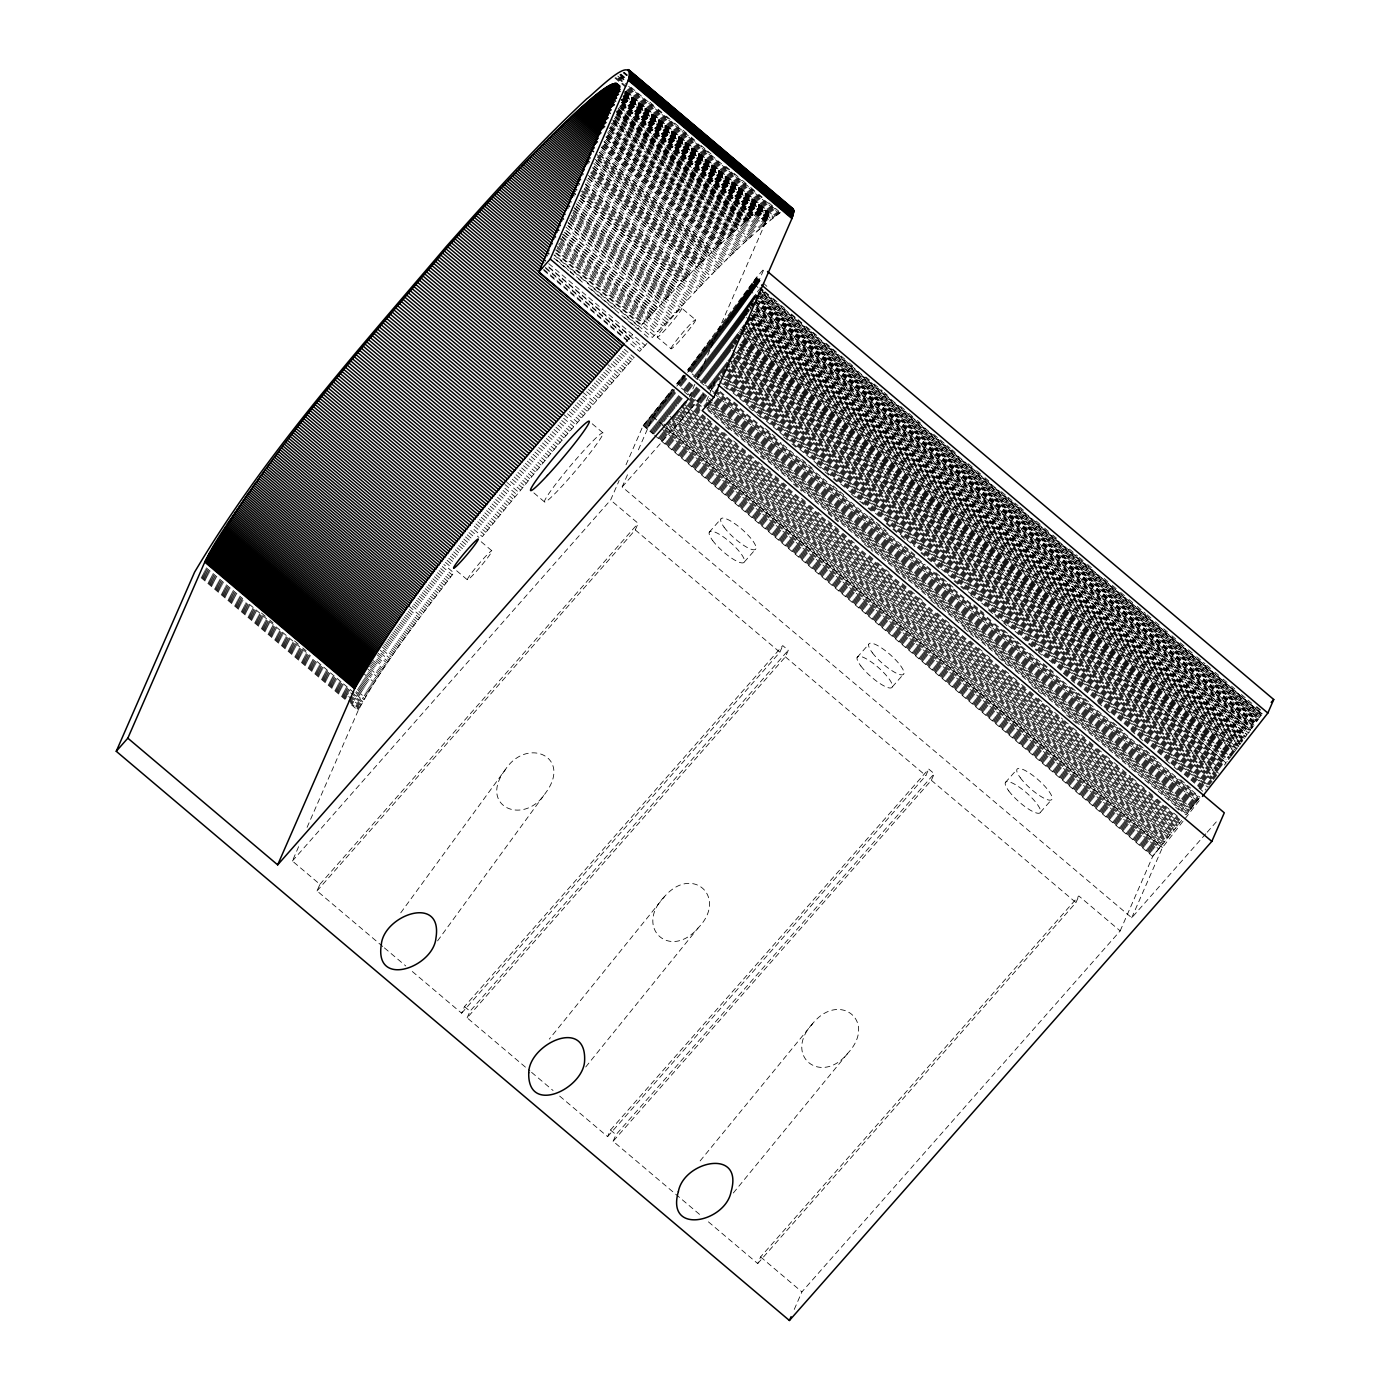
<?xml version="1.0" encoding="UTF-8"?>
<svg xmlns="http://www.w3.org/2000/svg" width="1390" height="1390" viewBox="0 0 1390 1390"><rect width="100%" height="100%" fill="white"/><g stroke="black" fill="none" stroke-linecap="round" stroke-linejoin="round"><path stroke-width="0.75" stroke-dasharray="5 3.75" d="M697.137 379.105L765.421 222.8C777.288 196.737 747.386 219.151 741.131 225.545C704.139 257.393 670.988 293.36 637.802 329.065L586.754 285.906M382.754 946.486L317.024 890.921L319.909 884.318L292.369 861.018L299.284 845.172M307.086 827.363L358.186 710.516C384.648 661.171 420.197 617.421 453.783 572.836L443.862 564.462M292.369 861.018L610.61 500.053L619.176 480.453M626.021 464.781L643.153 425.583L672.413 389.2L677.382 393.405M1205.773 833.809L1131.738 917.782L622.181 486.917L628.158 473.26M638.375 449.856L652.866 416.687L674.22 389.443M689.353 396.915L696.268 381.086M317.024 890.921L635.265 529.938L638.149 523.335L610.61 500.053M706.381 401.05L714.738 381.937L709.039 388.401M412.326 971.506L461.619 1013.188L464.503 1006.586L782.761 645.62L788.269 650.277L785.385 656.879L467.127 1017.845L529.938 1070.943M467.127 1017.845L470.011 1011.242L788.269 650.277M461.619 1013.188L779.877 652.223L782.761 645.62M559.683 1096.102L607.604 1136.62L610.488 1130.018L928.728 769.052L934.236 773.709L931.352 780.311L613.112 1141.277L701.846 1216.32M613.112 1141.277L615.996 1134.674L934.236 773.709M607.604 1136.62L925.844 775.655L928.728 769.052M708.414 1221.862L757.706 1263.545L760.591 1256.942L1078.849 895.977L1120.166 930.918L801.908 1291.883L793.586 1310.961M757.706 1263.545L1075.964 902.579L1078.849 895.977M1120.166 930.918L1152.692 856.449L1181.969 820.065M1131.738 917.782L1162.422 847.553L1201.116 798.173M505.3 769.678C477.76 806.113 523.613 826.616 545.349 793.273C572.871 756.855 527.036 736.335 505.3 769.678L398.756 915.558M1197.12 800.866L687.564 370.001L756.525 277.34L764.187 268.652L758.28 282.187L675.557 387.74M759.305 292.195L1260.574 716.076L1261.373 714.947L763.388 293.881M760.226 298.381L1258.193 719.464L1258.993 718.317L757.706 294.454M1259.392 717.761L758.106 293.881M747.42 290.302L1256.96 721.167L1257.776 720.02L748.237 289.155M754.857 302.169L1254.492 724.642L1253.224 726.397L756.907 306.738M812.507 1023.77C782.813 1055.879 821.368 1086.181 847.9 1053.151C877.611 1021.042 839.056 990.74 812.507 1023.77L697.936 1163.604M754.701 313.497L1249.367 731.766L1248.481 732.982L750.513 311.899M437.555 940.891L545.349 793.273M664.298 896.828C634.083 927.408 669.911 960.785 698.041 928.051C728.256 897.471 692.428 864.094 664.298 896.828L549.293 1039.094M1131.512 768.687L1186.104 814.853L1200.508 796.505M676.548 383.988L683.55 375.109L686.851 377.906M624.266 349.168L634.17 357.56L558.189 444.626L482.347 536.627L472.426 528.235M585.729 1066.981L698.041 928.051M733.329 1192.985L847.9 1053.151M622.181 486.917L703.357 394.864M319.909 884.318L638.149 523.335M709.282 532.144L720.854 519.009M744.328 561.977L755.899 548.841M857.126 657.453L868.698 644.317M892.345 686.851L903.917 673.716M1005.335 782.57L1016.907 769.452M1040.45 812.264L1052.022 799.146M1207.198 832.193L1218.596 819.266M543.837 270.39L639.695 351.427L646.976 343.399M625.865 342.149L632.711 334.625M780.398 212.566C732.617 248.48 693.349 294.298 652.379 337.475L554.871 255.03M624.232 72.297L627.533 75.095M623.728 72.541L627.029 75.338M623.207 72.801L626.508 75.599M620.948 74.07L625.917 78.257M620.34 74.435L625.309 78.622M619.731 74.817L624.683 79.004M620.739 76.606L624.058 79.404M620.096 77.023L623.398 79.821M649.842 102.182L656.445 107.777M658.113 109.167L664.715 114.762M666.366 116.152L672.986 121.747M674.636 123.137L681.239 128.731M682.89 130.121L689.51 135.716M691.16 137.124L694.461 139.904M701.064 145.498L706.033 149.686M707.684 151.093L710.985 153.89M725.858 166.452L732.478 172.047M734.129 173.455L740.731 179.032M742.382 180.439L749.001 186.017M750.652 187.424L757.255 193.001M758.905 194.409L762.224 197.206M768.826 202.784L773.778 206.988M775.429 208.378L778.747 211.176M617.786 76.068L624.388 81.663M630.991 87.257L779.721 213.017M618.741 77.927L627.012 84.912M628.662 86.319L779.043 213.469M618.046 78.413L623.015 82.601M629.618 88.195L778.348 213.956M615.683 77.51L627.255 87.292M628.905 88.682L777.635 214.442M614.953 78.031L626.525 87.813M628.176 89.203L776.906 214.964M627.429 89.742L776.159 215.502M626.664 90.298L775.394 216.058M627.307 92.174L774.63 216.632M626.23 91.462L767.94 211.402M625.969 91.705L768.097 211.888M625.691 91.705L768.201 212.462M625.1 91.462L773.83 217.222M624.753 91.775L768.236 213.087M624.996 92.313L768.236 213.435M624.961 92.678L773.031 217.848M624.927 93.061L768.166 214.182M624.875 93.46L768.114 214.581M625.135 94.103L772.215 218.473M624.805 93.877L768.045 215.016M624.718 94.329L767.975 215.45M625.344 95.406L767.871 215.902M625.952 96.153L771.38 219.134M624.51 95.25L767.749 216.371M624.371 95.736L767.61 216.875M623.45 95.441L770.529 219.794M623.45 96.292L767.297 217.917M624.232 97.526L769.66 220.489M622.946 96.57L767.124 218.456M623.676 97.891L766.933 219.029M623.346 98.221L768.774 221.201M623.467 98.481L766.724 219.603M622.963 98.881L766.481 220.211M622.459 98.951L767.888 221.913M622.39 99.211L766.238 220.836M621.799 99.576L765.994 221.462M621.539 99.698L766.967 222.661M621.208 99.958L765.716 222.122M622.181 101.679L766.046 223.425M621.608 102.165L754.978 214.929M621.33 102.634L765.108 224.207M622.598 103.989L754.318 215.38M621.938 104.441L753.658 215.832M622.025 104.841L764.153 225.006M621.278 104.91L752.998 216.301M620.583 105.414L763.18 225.84M619.87 105.918L751.59 217.292M620.079 106.491L762.207 226.674M620.809 107.829L750.878 217.83M619.089 107.36L761.199 227.526M618.064 108.229L760.191 228.394M618.567 109.515L748.637 219.516M618.689 110.522L759.166 229.298M617.786 110.123L747.855 220.107M616.986 110.731L747.055 220.732M617.664 111.426L758.123 230.201M616.187 111.374L746.256 221.358M616.604 112.364L757.064 231.14M617.004 113.424L745.44 222.018M617.177 114.71L756.004 232.078M616.17 114.084L744.606 222.678M616.1 115.665L754.926 233.051M616.118 116.882L742.903 224.068M615.005 116.656L753.814 234.024M615.231 117.594L742.017 224.798M614.345 118.341L752.72 235.032M615.092 120.496L740.227 226.292M614.432 120.061L751.59 236.057M612.521 119.87L739.306 227.074M613.285 121.104L750.461 237.082M613.251 122.059L738.385 227.873M613.789 123.554L749.297 238.142M612.295 122.876L737.43 228.672M610.975 123.224L748.133 239.202M611.461 125.708L746.969 240.296M611.027 126.803L734.528 231.209M610.262 126.82L745.77 241.408M610.036 127.672L733.52 232.095M609.063 127.95L744.571 242.52M610.662 129.965L732.513 232.981M609.498 130.486L743.355 243.667M609.637 130.868L731.488 233.902M608.264 131.633L742.121 244.814M607.552 132.762L729.403 235.779M608.681 134.204L740.887 245.995M608.142 135.108L728.343 236.752M607.43 135.403L739.636 247.194M607.065 136.098L727.265 237.725M606.162 136.602L738.368 248.393M605.971 137.089L726.171 238.715M606.526 139.226L737.082 249.609M606.526 139.487L725.076 239.74M605.241 140.46L735.797 250.86M604.285 141.572L722.835 241.808M603.938 141.728L734.476 252.111M604.789 144.021L721.688 242.868M604.268 144.386L733.173 253.397M603.642 145.099L720.541 243.962M602.947 145.689L731.835 254.683M602.478 146.193L719.377 245.057M756.525 277.34L761.355 281.736M763.145 282.935L767.975 287.33M601.592 146.993L730.497 255.986M601.297 147.305L718.196 246.152M756.021 278.07L760.973 282.274M755.639 278.608L760.608 282.813M755.274 279.147L760.226 283.352M601.748 149.825L729.142 257.306M754.892 279.703L759.861 283.89M754.509 280.241L759.479 284.429M600.549 150.971L727.787 258.644M754.127 280.78L759.096 284.985M753.745 281.336L758.714 285.523M1256.682 706.606L1261.651 710.794M753.363 281.875L763.301 290.267M764.952 291.674L771.572 297.269M773.222 298.659L779.842 304.254M781.493 305.661L784.794 308.458M791.414 314.053L796.383 318.258M798.034 319.648L804.654 325.243M806.304 326.65L819.544 337.839M826.164 343.434L831.116 347.622M832.784 349.029L839.386 354.624M841.054 356.014L847.674 361.608M849.325 363.016L852.626 365.813M865.866 377.003L872.486 382.597M874.136 384.005L882.407 390.99M884.057 392.397L887.376 395.194M900.598 406.384L907.218 411.979M908.886 413.369L915.489 418.981M917.157 420.371L920.458 423.168M933.698 434.358L950.239 448.345M951.889 449.752L955.208 452.549M968.43 463.739L975.05 469.334M976.701 470.724L983.321 476.336M984.971 477.726L991.591 483.32M1001.53 491.713L1018.071 505.699M1019.721 507.107L1026.341 512.702M1036.262 521.094L1042.882 526.688M1044.533 528.078L1051.153 533.691M1052.803 535.081L1059.423 540.675M1069.362 549.067L1077.632 556.07M1079.283 557.459L1085.903 563.054M1087.553 564.462L1094.173 570.056M1104.094 578.449L1110.714 584.043M1112.365 585.451L1118.985 591.045M1120.635 592.435L1127.255 598.03M1128.906 599.438L1135.526 605.032M1137.176 606.422L1145.447 613.424M1147.115 614.814L1153.735 620.409M1155.385 621.817L1162.005 627.411M1163.656 628.801L1170.276 634.396M1171.926 635.803L1178.546 641.398M1180.197 642.805L1186.817 648.4M1188.467 649.79L1195.087 655.385M1196.738 656.792L1205.008 663.777M1206.659 665.184L1213.279 670.779M1214.947 672.169L1221.549 677.764M1223.217 679.171L1229.837 684.766M1231.488 686.156L1234.789 688.953M1241.409 694.566L1246.378 698.753M1248.029 700.16L1254.649 705.755M1256.299 707.145L1261.269 711.35M599.351 152.136L714.599 249.592M599.159 152.396L726.397 259.999M752.98 282.431L762.901 290.823M764.57 292.23L1262.137 713.852L752.598 282.987M599.768 154.707L713.383 250.756M752.199 283.543L760.469 290.527M762.137 291.935L1261.755 714.391M599.42 155.176L725.007 261.372M751.816 284.099L756.786 288.286M751.417 284.655L761.355 293.047M763.006 294.437L1260.973 715.503M596.883 154.499L712.149 251.955M751.034 285.211L757.654 290.805M598.013 156.549L723.617 262.762M750.635 285.767L760.556 294.159M762.224 295.566L1260.191 716.632M750.235 286.323L756.855 291.917M758.506 293.325L1259.792 717.188M597.283 157.087L710.898 253.154M749.836 286.896L756.455 292.491M598.256 159.346L722.209 264.152M749.436 287.452L756.056 293.047M597.683 159.711L709.63 254.387M749.036 288.025L755.656 293.62M757.307 295.01L1258.593 718.891M748.637 288.599L758.558 296.991M595.181 159.381L720.784 265.577M596.397 160.945L708.361 255.621M747.82 289.728L1257.377 720.593M595.407 162.196L719.342 267.002M596.779 163.586L707.093 256.872M747.003 290.875L756.942 299.284M758.593 300.674L1256.56 721.74M746.604 291.466L754.874 298.45M756.525 299.858L1255.743 722.904L759.427 303.229M746.187 292.039L757.759 301.839M593.825 163.464L717.9 268.444M745.77 292.612L754.04 299.615M755.691 301.005L1255.326 723.478M745.353 293.203L753.623 300.188M755.274 301.595L1254.909 724.068M594.173 166.14L704.487 259.426M594.155 166.505L716.441 269.921M744.936 293.777L753.206 300.779M744.519 294.367L756.108 304.167M757.759 305.557L1254.075 725.232M744.102 294.958L752.372 301.943M754.023 303.35L1253.641 725.823M592.87 167.425L703.184 260.712M743.685 295.549L755.257 305.331M592.696 167.982L714.981 271.397M743.25 296.139L754.84 305.922M756.49 307.329L1252.807 726.987L1251.956 728.186L755.639 308.511M593.183 170.136L701.846 262.032M742.833 296.73L754.405 306.512M756.056 307.92L1252.373 727.578M592.87 170.883L713.504 272.892M742.399 297.321L753.988 307.103M741.965 297.912L753.554 307.694M755.204 309.101L1251.521 728.777M591.845 171.457L700.525 263.353M741.548 298.503L749.818 305.505M756.438 311.099L1250.67 729.959L756.004 311.69M591.375 172.377L712.01 274.386M741.113 299.093L754.353 310.3M590.507 172.812L699.17 264.691M740.679 299.701L1250.236 730.567M740.245 300.292L748.515 307.294M750.166 308.702L1249.801 731.157M591.532 175.296L710.516 275.915M739.81 300.9L748.081 307.902M590.785 175.557L697.815 266.046M739.376 301.508L752.598 312.698M754.266 314.088L1248.915 732.374M738.924 302.116L748.863 310.509M588.37 175.435L709.004 277.444M589.43 176.93L696.442 267.419M738.49 302.725L751.729 313.914M753.38 315.304L1248.046 733.572M738.055 303.333L1247.16 734.806L749.193 313.723M737.603 303.941L747.525 312.333M588.509 178.389L707.493 279.008M588.039 178.302L695.07 268.809M737.169 304.549L750.392 315.738M752.059 317.129L1246.708 735.414M736.717 305.157L749.957 316.347M751.608 317.754L1246.274 736.022M736.266 305.765L747.855 315.565M749.505 316.955L1245.822 736.63M586.649 179.71L705.964 280.572M735.814 306.391L747.403 316.173M749.054 317.58L1245.37 737.256M735.362 306.999L1243.268 736.474M586.91 182.507L704.417 282.153M734.91 307.624L744.849 316.017M746.5 317.406L1244.467 738.49M734.459 308.25L749.349 320.829M751 322.237L1244.015 739.098L1243.094 740.349L750.096 323.47M734.007 308.858L748.897 321.455M750.548 322.845L1243.563 739.723M585.503 183.932L690.865 273.048M585.538 184.523L702.871 283.734M733.555 309.483L748.446 322.08M733.086 310.109L744.675 319.909M746.326 321.298L1242.643 740.974M732.634 310.735L744.206 320.534M745.874 321.924L1242.173 741.6M585.729 186.764L689.457 274.49M585.642 187.528L701.307 285.35M732.165 311.36L743.754 321.16M745.405 322.549L1241.722 742.225M731.713 311.986L746.604 324.582M748.254 325.972L1241.253 742.851M584.304 188.223L688.033 275.932M731.244 312.628L742.816 322.411M749.436 328.005L1240.801 743.476M584.061 189.162L699.743 286.966M730.775 313.254L747.316 327.241M748.984 328.648L1240.332 744.119M730.306 313.879L1239.863 744.745M584.512 191.09L686.591 277.409M729.837 314.522L744.727 327.102M746.378 328.509L1239.394 745.388M582.48 190.795L698.162 288.599M729.368 315.148L745.909 329.152M747.577 330.542L1238.924 746.013M581.42 191.177L685.148 278.886M728.899 315.791L745.44 329.778M747.108 331.185L1238.455 746.656M728.43 316.434L744.971 330.42M746.621 331.81L1236.318 745.891M582.549 193.835L696.581 290.249M727.96 317.076L741.183 328.266M742.851 329.656L1237.5 747.942M581.593 194.061L683.689 280.38M727.474 317.702L744.015 331.706M745.683 333.096L1237.031 748.567M727.005 318.345L743.546 332.349M745.196 333.739L1236.561 749.21M580.951 195.504L694.983 291.917M726.518 319.005L739.758 330.195M741.409 331.584L1236.075 749.853M580.134 195.573L682.212 281.892M726.049 319.648L1235.588 750.513M725.563 320.291L738.802 331.48M740.453 332.87L1235.119 751.156M581.003 198.579L693.384 293.585M580.308 198.492L680.735 283.421M725.076 320.934L741.617 334.921M743.285 336.328L1234.633 751.799M724.59 321.594L737.829 332.783M744.449 338.378L1234.146 752.442M724.12 322.237L742.312 337.631M743.963 339.021L1233.66 753.102M579.387 200.264L691.768 295.288M578.813 200.021L679.258 284.95M723.617 322.88L1233.173 753.745M723.13 323.54L1232.687 754.405M577.754 201.967L690.135 296.991M722.644 324.2L740.853 339.577M742.503 340.984L1232.2 755.065M722.157 324.843L740.349 340.237M742.017 341.645L1231.714 755.708M721.671 325.503L739.862 340.897M741.513 342.288L1231.21 756.369M577.476 204.521L676.252 288.06M721.167 326.163L736.057 338.76M742.677 344.355L1230.723 757.029M576.12 203.67L688.502 298.694M720.68 326.824L1230.219 757.689M720.176 327.484L738.385 342.878M740.036 344.268L1229.733 758.349M575.964 206.102L674.741 289.624M576.138 206.797L686.869 300.431M719.69 328.144L737.882 343.538M739.532 344.929L1229.229 759.01M719.186 328.805L739.046 345.606M740.696 346.996L1228.743 759.67M718.682 329.482L738.542 346.266M740.192 347.656L1226.588 758.94M574.435 207.683L673.229 291.222M574.487 208.535L685.201 302.169M718.178 330.142L1226.084 759.6M717.674 330.82L732.565 343.399M739.185 348.994L1227.231 761.668M574.557 210.672L671.7 292.821M717.17 331.48L737.03 348.264M738.681 349.672L1226.223 763.006L738.177 350.332M572.836 210.29L683.55 303.923M716.667 332.158L736.526 348.942M716.163 332.818L736.022 349.602M737.673 351.01L1225.719 763.683M573.01 212.288L670.154 294.419M715.659 333.496L735.501 350.28M737.169 351.687L1225.198 764.361M572.819 213.452L681.882 305.678M715.155 334.173L734.997 350.958M736.648 352.348L1224.694 765.039M573.114 215.294L668.607 296.053M714.634 334.834L731.175 348.838M732.843 350.228L1222.54 764.309M695.625 319.891A18.991 1.494 -49.8 0 1 684.505 335.198A18.991 1.494 -49.8 0 1 671.161 348.838L657.279 337.179A18.991 1.494 -49.8 0 1 668.347 321.768A18.991 1.494 -49.8 0 1 681.691 308.128L695.573 319.804M714.13 335.511L730.671 349.498M737.291 355.11L1223.669 766.376M571.134 215.242L680.214 307.468M713.609 336.189L735.119 354.381M736.77 355.788L1223.165 767.054M571.568 216.944L667.061 297.686M713.105 336.866L734.598 355.058M736.266 356.466L1222.644 767.732M712.584 337.544L734.094 355.736M735.744 357.143L1222.123 768.409M571.099 218.421L678.529 309.258M712.062 338.239L733.572 356.413M735.223 357.821L1221.619 769.104M570.004 218.578L665.497 299.337M711.541 338.917L729.75 354.311M731.401 355.701L1219.447 768.375M711.02 339.594L732.53 357.786M734.181 359.176L1220.576 770.46M569.414 220.228L676.826 311.047M570.074 221.636L663.916 300.987M710.499 340.289L732.009 358.464M733.659 359.871L1220.055 771.155M709.977 340.967L731.488 359.159M733.138 360.549L1219.534 771.832M709.456 341.662L730.966 359.836M732.617 361.244L1219.013 772.51M567.711 222.035L675.123 312.872M568.493 223.304L662.352 302.673M708.935 342.34L732.096 361.921M733.746 363.329L1218.491 773.205M708.414 343.035L1216.302 772.493M567.659 225.267L673.42 314.696M707.875 343.73L729.385 361.904M731.036 363.311L1217.431 774.577M568.562 226.379L660.754 304.358M707.354 344.407L725.545 359.802M732.165 365.396L1216.91 775.273M706.832 345.102L729.993 364.684M731.644 366.091L1216.372 775.968M565.939 227.109L671.7 316.538M706.294 345.797L729.455 365.379M731.105 366.786L1215.85 776.663M705.755 346.492L1215.312 777.357M705.234 347.187L1214.773 778.053M566.998 231.174L657.557 307.746M565.869 230.34L669.98 318.38M704.695 347.882L727.856 367.464M729.507 368.871L1214.252 778.747M704.157 348.577L727.318 368.176M728.968 369.566L1213.713 779.443M703.618 349.29L725.128 367.464M726.779 368.871L1211.524 778.747M565.4 232.894L655.958 309.466M564.149 232.217L668.26 320.239M703.079 349.985L724.59 368.176M726.24 369.566L1210.985 779.443M702.541 350.68L1212.097 781.545M702.002 351.392L726.814 372.364M728.482 373.771L1211.559 782.257M563.784 234.615L654.343 311.204M562.411 234.076L666.522 322.115M701.464 352.087L726.275 373.076M727.926 374.466L1211.02 782.952M700.925 352.799L725.736 373.771M727.387 375.178L1210.464 783.665M562.151 236.369L652.709 312.941M700.386 353.494L725.198 374.483M726.848 375.873L1209.926 784.36M562.324 237.36L664.768 323.992M699.83 354.207L724.642 375.196M726.31 376.586L1209.387 785.072M699.292 354.919L720.802 373.093M722.452 374.501L1208.831 785.767M560.518 238.107L651.076 314.679M698.736 355.614L720.246 373.806M726.866 379.401L1208.292 786.479M560.57 239.254L663.03 325.886M698.197 356.327L1207.736 787.192M697.641 357.039L719.151 375.231M720.802 376.62L1203.879 785.107M560.535 241.269L649.443 316.451M697.085 357.751L718.595 375.943M725.215 381.538L1203.34 785.819M560.465 242.555L661.258 327.797M696.546 358.464L723.009 380.843M724.659 382.25L1206.086 789.329M558.884 243.041L647.809 318.223M695.99 359.176L722.452 381.555M724.103 382.962L1205.53 790.041M558.693 244.466L659.503 329.708M695.434 359.888L721.897 382.267M723.565 383.675L1203.323 789.364M694.878 360.601L718.039 380.2M719.69 381.59L812.333 459.934M814.001 461.324L847.083 489.315M848.734 490.705L880.165 517.289M886.785 522.883L914.915 546.67M921.535 552.264L1020.799 636.186M1022.449 637.593L1055.531 665.567M1057.182 666.974L1202.767 790.076M558.884 246.221L646.159 319.995M694.322 361.331L717.483 380.912M724.103 386.507L727.404 389.304M748.915 407.496L755.534 413.091M757.185 414.481L763.805 420.075M783.665 436.86L790.267 442.454M791.935 443.862L798.555 449.457M816.747 464.851L823.366 470.445M825.017 471.836L831.637 477.43M833.288 478.838L836.606 481.635M851.479 494.214L858.099 499.809M859.767 501.217L866.37 506.811M868.038 508.201L871.339 510.999M886.229 523.596L891.198 527.8M892.849 529.19L899.469 534.785M901.12 536.193L906.089 540.38M920.979 552.977L925.931 557.164M927.582 558.572L934.202 564.166M935.87 565.556L939.171 568.354M954.061 580.951L959.031 585.155M960.681 586.545L963.982 589.343M970.602 594.937L973.904 597.735M988.794 610.332L993.763 614.519M995.414 615.926L1002.034 621.521M1003.684 622.911L1007.003 625.726M1028.513 643.9L1036.784 650.902M1038.434 652.292L1041.736 655.09M1063.246 673.281L1069.866 678.876M1071.516 680.283L1074.835 683.081M1097.996 702.662L1104.616 708.257M1106.266 709.647L1109.568 712.445M1131.078 730.636L1137.698 736.231M1139.348 737.638L1142.667 740.436M1165.828 760.017L1172.43 765.612M1174.098 767.002L1177.399 769.799M1198.91 787.991L1203.879 792.196M556.921 246.395L657.731 331.637M693.766 362.043L716.927 381.625M693.21 362.755L716.371 382.337M557.234 248.011L644.491 321.802M692.654 363.485L715.815 383.067M556.799 249.731L655.958 333.565M692.081 364.197L715.242 383.779M555.566 249.8L642.823 323.592M691.525 364.927L716.337 385.899M690.969 365.639L715.78 386.629M733.972 402.023L740.592 407.618M765.404 428.589L775.342 436.981M801.804 459.378L815.044 470.567M833.236 485.944L846.475 497.134M869.636 516.732L886.177 530.719M904.369 546.096L915.958 555.896M935.818 572.68L954.009 588.074M973.869 604.859L983.79 613.251M1003.632 630.035L1021.841 645.429M1043.351 663.603L1053.273 671.995M1071.464 687.39L1076.433 691.595M1078.084 692.985L1089.673 702.784M1112.834 722.366L1122.755 730.758M1139.296 744.745L1144.265 748.949M1145.916 750.339L1157.505 760.139M1180.666 779.721L1190.587 788.113M556.66 253.067L654.169 335.511M690.396 366.369L718.526 390.156M720.176 391.546L781.389 443.306M783.039 444.713L849.221 500.661M850.871 502.068L925.323 565.018M926.974 566.408L993.155 622.372M994.806 623.763L1027.888 651.736M1029.538 653.144L1060.987 679.727M1062.638 681.117L1095.72 709.091M1097.37 710.499L1163.552 766.446M1165.202 767.853L1199.952 797.235M555.548 253.015L641.155 325.416M689.84 367.082L717.952 390.868M719.603 392.275L1199.379 797.947M689.266 367.811L714.078 388.8M715.728 390.19L1198.823 798.677M688.693 368.541L713.522 389.53M715.172 390.92L1198.249 799.406M553.863 254.839L639.487 327.241M688.137 369.271L1197.676 800.136M556.382 259.791L582.827 282.153M591.097 289.137L617.525 311.499M624.145 317.076L650.59 339.438M553.828 258.054L568.649 270.598M570.3 271.988L576.885 277.548M578.518 278.938L585.103 284.516M693.61 376.325L1196.547 801.596M717.848 398.027L1195.973 802.325M717.275 398.756L1195.4 803.055M716.701 399.486L1194.827 803.785M716.128 400.233L1194.253 804.515M715.555 400.963L1193.68 805.244M714.981 401.693L1193.106 805.974M682.976 375.856L689.596 381.451M696.199 387.046L701.168 391.233M702.819 392.64L712.757 401.032M714.408 402.422L1192.516 806.704M548.737 263.613L645.168 345.398M682.386 376.586L707.215 397.575M713.834 403.169L1191.942 807.451M681.812 377.315L706.624 398.305M708.292 399.695L1191.369 808.181M681.239 378.063L711.02 403.239M712.67 404.629L1190.778 808.928M548.685 266.88L631.008 336.484M680.648 378.792L707.128 401.171M708.778 402.579L1190.205 809.658M549.154 267.749L643.344 347.396M680.075 379.54L1189.614 810.405M679.484 380.269L709.265 405.446M710.916 406.853L1189.041 811.135M545.332 267.366L629.305 338.378M545.679 268.357L641.52 349.411M678.911 381.016L1188.45 811.882M678.32 381.746L706.45 405.533M708.101 406.94L1187.859 812.611M543.612 269.26L627.585 340.255M677.729 382.493L1187.286 813.359M677.139 383.24L705.269 407.027M706.919 408.417L1186.695 814.106M681.517 388.175L701.377 404.959M707.997 410.554L1129.861 767.28M684.245 391.719L702.437 407.114M725.597 426.695L728.916 429.493M760.347 456.076L766.95 461.671M793.429 484.05L801.7 491.052M828.162 513.431L838.101 521.823M864.563 544.202L872.833 551.205M895.994 570.786L905.933 579.178M930.744 600.167L940.665 608.559M963.826 628.141L973.765 636.533M998.576 657.522L1008.497 665.914M1031.658 685.496L1036.627 689.683M1038.278 691.091L1041.579 693.888M1066.408 714.877L1071.36 719.064M1073.028 720.472L1076.329 723.269M1175.592 807.19L1178.894 809.988M690.274 398.061L700.195 406.453M689.683 398.808L699.604 407.201M689.093 399.556L700.664 409.355M690.152 401.693L700.074 410.102M689.544 402.44L699.483 410.849M688.953 403.204L705.495 417.191M707.163 418.581L713.765 424.176M715.433 425.583L722.053 431.178M723.703 432.568L727.005 435.365M733.625 440.96L740.245 446.555M741.895 447.962L748.515 453.557M750.166 454.964L756.786 460.559M758.436 461.949L765.056 467.544M766.707 468.951L773.327 474.546M774.977 475.936L781.597 481.531M783.265 482.938L786.566 485.736M801.457 498.315L808.077 503.91M809.727 505.317L816.347 510.912M817.998 512.319L821.316 515.117M827.919 520.711L832.888 524.899M834.539 526.306L841.159 531.901M842.809 533.291L849.429 538.886M851.08 540.293L854.398 543.09M869.289 555.67L875.909 561.282M877.559 562.672L884.179 568.267M885.83 569.674L889.131 572.471M902.371 583.661L908.99 589.256M910.641 590.646L917.261 596.241M918.912 597.648L922.23 600.445M937.121 613.025L943.74 618.637M945.391 620.027L952.011 625.622M953.662 627.029L960.281 632.624M970.203 641.016L976.823 646.611M978.473 648.001L985.093 653.595M986.744 655.003L990.062 657.8M1004.953 670.397L1011.555 675.992M1013.223 677.382L1019.843 682.976M1021.494 684.384L1028.114 689.979M1029.764 691.369L1036.384 696.963M1038.035 698.371L1044.655 703.966M1046.305 705.356L1052.925 710.95M1054.576 712.358L1062.846 719.342M1064.497 720.75L1071.117 726.345M1072.767 727.752L1079.387 733.347M1081.055 734.737L1087.658 740.331M1089.326 741.739L1095.928 747.334M1097.596 748.724L1104.216 754.318M1105.867 755.726L1112.486 761.32M1114.137 762.71L1120.757 768.305M1122.408 769.712L1130.678 776.697M1132.329 778.105L1138.949 783.699M1140.599 785.107L1147.219 790.702M1148.87 792.091L1155.49 797.686M1157.14 799.094L1163.76 804.688M1165.428 806.078L1172.031 811.673M1173.699 813.081L1180.319 818.675M671.822 389.964L686.712 402.544M688.363 403.951L1181.361 820.812M671.214 390.712L686.104 403.291M687.772 404.698L1180.77 821.577M670.623 391.459L685.513 404.056M687.164 405.446L1180.179 822.324M622.407 351.218L632.328 359.61M670.032 392.206L681.604 402.005M683.255 403.395L1179.571 823.071M669.424 392.97L684.314 405.55M685.965 406.957L1178.981 823.818M668.833 393.717L683.724 406.297M685.374 407.704L1178.373 824.583M620.566 353.286L630.469 361.678M668.225 394.465L679.814 404.264M681.465 405.654L1177.782 825.33M667.634 395.229L1177.174 826.094M667.026 395.976L676.947 404.368M683.567 409.963L1176.565 826.841M618.706 355.371L628.61 363.746M666.418 396.741L681.308 409.32M682.959 410.728L1175.975 827.589M665.81 397.488L679.05 408.677M680.7 410.085L1175.367 828.353M616.847 357.439L626.751 365.831M665.219 398.252L675.14 406.644M681.76 412.239L1174.759 829.118M664.611 399L676.183 408.799M677.834 410.189L1174.15 829.865M664.003 399.764L678.893 412.344M680.544 413.751L1173.542 830.629M614.971 359.524L624.892 367.916M663.395 400.529L678.285 413.108M679.936 414.515L1172.934 831.376M662.787 401.276L677.677 413.873M679.328 415.262L1172.326 832.141M662.179 402.04L1171.718 832.905M613.112 361.626L623.015 370.018M661.571 402.805L676.461 415.384M678.111 416.791L1171.11 833.67M660.945 403.569L675.835 416.149M677.503 417.556L1170.502 834.417M660.337 404.316L1169.894 835.182M611.235 363.728L621.156 372.12M659.729 405.081L674.619 417.678M676.27 419.068L1169.285 835.946M659.121 405.845L1168.66 836.711M658.495 406.61L668.434 415.002M670.084 416.409L1168.052 837.475M607.708 364.441L619.28 374.223M657.887 407.374L1167.444 838.24M657.279 408.139L670.501 419.328M672.169 420.736L1166.818 839.004M656.653 408.903L666.574 417.295M673.194 422.89L1166.21 839.769M607.482 367.968L617.386 376.342M656.045 409.668L670.936 422.265M672.586 423.655L1165.585 840.533M655.42 410.432L670.31 423.029M671.961 424.419L1164.976 841.298M654.794 411.197L666.383 420.996M668.034 422.386L1164.351 842.062M605.588 370.088L615.509 378.462M654.186 411.979L669.077 424.558M670.727 425.966L1163.725 842.827M653.561 412.743L1163.117 843.608M652.935 413.508L662.874 421.9M669.494 427.495L1162.492 844.373M603.712 372.225L613.633 380.599M652.327 414.272L662.248 422.664M663.899 424.072L1161.866 845.137M651.702 415.037L664.941 426.243M666.592 427.634L1161.258 845.902M652.866 416.687L664.455 426.487M666.105 427.877L1162.422 847.553M601.818 374.362L611.739 382.737M651.076 415.818L660.997 424.211M662.665 425.601L1160.633 846.684M650.451 416.583L663.69 427.772M665.341 429.18L1160.007 847.448M649.825 417.347L663.065 428.537M664.715 429.944L1159.382 848.213M599.924 376.499L609.845 384.891M649.199 418.129L1158.756 848.995M648.574 418.894L661.814 430.083M663.464 431.491L1158.131 849.759M647.949 419.676L661.188 430.865M662.839 432.255L1157.505 850.524M598.03 378.653L607.951 387.028M647.323 420.44L660.563 431.63M662.213 433.037L1156.88 851.305M646.697 421.222L659.937 432.412M661.588 433.802L1156.254 852.07M646.072 421.987L659.312 433.176M660.962 434.584L1155.611 852.852M596.136 380.808L606.057 389.183M645.447 422.769L658.669 433.958M660.337 435.348L1154.986 853.616M644.804 423.533L658.043 434.722M659.694 436.13L1154.36 854.398M644.178 424.315L657.418 435.504M659.068 436.894L1153.735 855.18M594.242 382.962L604.146 391.355M643.553 425.079L656.792 436.269M658.443 437.676L1153.092 855.945M643.153 425.583L653.074 433.975M654.725 435.365L1152.692 856.449M592.331 385.134L602.252 393.526M590.437 387.306L600.341 395.698M588.526 389.495L598.43 397.87M586.615 391.685L596.536 400.059M583.053 392.466L594.625 402.249M582.792 396.063L592.713 404.455M580.881 398.27L590.802 406.644M578.97 400.476L588.874 408.851M577.041 402.683L586.962 411.058M575.13 404.89L585.051 413.282M573.219 407.114L583.122 415.488M592.262 423.828L602.965 432.881A45.227 3.545 -49.8 0 1 561.178 487.056A45.227 3.545 -49.8 0 1 557.147 482.313A45.227 3.545 -49.8 0 1 603.017 432.916M571.29 409.338L581.211 417.712M569.379 411.562L579.3 419.936M567.468 413.786L577.371 422.16M563.888 414.62L575.46 424.402M563.628 418.251L573.531 426.643M561.699 420.492L571.62 428.867M559.788 422.734L569.692 431.108M557.859 424.975L567.78 433.367M555.948 427.216L565.852 435.609M554.019 429.475L563.94 437.85M552.108 431.717L562.029 440.109M550.197 433.975L560.101 442.368M548.286 436.234L558.189 444.626M546.357 438.493L556.278 446.868M544.446 440.752L554.367 449.126M542.534 443.01L552.456 451.403M540.623 445.269L550.544 453.661M538.729 447.528L548.633 455.92M635.265 529.938L779.877 652.223M785.385 656.879L925.844 775.655M931.352 780.311L1075.964 902.579M536.818 449.804L546.739 458.179M534.907 452.063L544.828 460.455M533.013 454.322L542.934 462.714M531.119 456.598L541.023 464.972M529.208 458.856L539.129 467.249M527.314 461.115L537.235 469.507M525.42 463.391L535.341 471.766M523.543 465.65L533.447 474.042M521.65 467.926L531.571 476.301M519.773 470.185L529.694 478.56M517.897 472.444L527.8 480.836M516.02 474.702L525.941 483.095M533.882 492.911L544.585 501.981M514.144 476.961L524.065 485.353M512.284 479.22L522.188 487.612M510.408 481.479L520.329 489.871M506.898 482.347L518.47 492.13M505.039 484.589L516.611 494.371M504.848 488.238L514.769 496.63M503.006 490.496L512.91 498.871M501.165 492.738L511.068 501.13M499.323 494.979L509.244 503.371M497.481 497.238L507.402 505.613M495.657 499.462L505.578 507.854M493.832 501.703L503.753 510.095M492.025 503.945L501.929 512.319M490.218 506.168L500.122 514.543M488.411 508.393L498.315 516.785M486.604 510.617L496.525 518.991M484.815 512.841L494.718 521.215M483.025 515.047L492.929 523.439M481.235 517.254L491.157 525.646M479.463 519.46L489.384 527.853M477.691 521.667L487.612 530.042M475.936 523.856L485.84 532.248M474.181 526.045L484.085 534.438M470.689 530.424L478.942 537.409M481.201 541.77L491.904 550.822M468.951 532.596L473.903 536.783M467.214 534.768L472.183 538.955M465.494 536.922L470.463 541.127M463.791 539.077L468.743 543.282M462.088 541.231L467.04 545.436M460.385 543.386L465.337 547.573M458.7 545.523L463.652 549.71M457.015 547.66L460.316 550.44M455.347 549.78L458.648 552.577M453.679 551.899L458.63 556.087M452.011 554.002L456.98 558.207M450.36 556.122L453.679 558.902M448.727 558.207L453.679 562.411M447.094 560.309L452.045 564.496M456.65 570.769L467.37 579.821A18.991 1.494 -49.8 0 0 480.732 566.338A18.991 1.494 -49.8 0 0 491.956 550.927M445.478 562.377L452.08 567.971M442.263 566.529L452.167 574.904M440.665 568.58L450.568 576.972M439.084 570.63L448.987 579.022M437.503 572.68L447.424 581.055M435.939 574.713L445.843 583.088M434.375 576.728L444.296 585.12M432.829 578.744L442.75 587.136M431.3 580.742L441.203 589.134M429.771 582.74L439.674 591.132M428.259 584.738L438.163 593.113M426.747 586.702L436.668 595.094M425.253 588.682L435.157 597.057M423.759 590.628L433.68 599.02M422.282 592.574L432.203 600.966M420.822 594.52L430.744 602.913M419.38 596.449L429.284 604.824M417.938 598.36L427.842 606.752M416.496 600.272L426.417 608.646M415.089 602.165L424.993 610.558M413.681 604.042L423.585 612.434M412.274 605.918L422.195 614.311M409.233 606.388L420.805 616.17M409.511 609.637L419.433 618.029M408.156 611.478L418.077 619.853M406.801 613.303L416.722 621.695M405.463 615.127L415.384 623.502M404.142 616.917L414.064 625.309M402.822 618.724L412.743 627.099M401.519 620.496L411.44 628.888M400.233 622.268L410.154 630.643M398.965 624.023L408.886 632.398M397.696 625.761L407.618 634.153M396.445 627.498L406.367 635.873M395.212 629.201L405.115 637.593M393.978 630.921L403.899 639.296M392.762 632.606L402.683 640.981M391.563 634.274L401.484 642.667M390.382 635.942L400.303 644.334M389.217 637.593L399.121 645.985M388.053 639.244L397.957 647.618M386.906 640.86L396.81 649.252M385.777 642.475L395.681 650.85M384.648 644.057L394.569 652.449M383.536 645.655L393.457 654.03M382.459 647.219L392.362 655.593M383.032 650.173L391.285 657.157M380.304 650.312L390.225 658.686M380.912 653.231L389.165 660.215M378.219 653.335L388.14 661.727M377.194 654.829L387.115 663.221M377.837 657.713L386.107 664.698M376.846 659.173L385.117 666.158M375.873 660.632L384.127 667.617M373.25 660.667L383.171 669.042M372.294 662.092L382.215 670.466M371.356 663.482L381.277 671.874M370.435 664.872L380.356 673.264M369.531 666.244L379.453 674.636M370.296 669.007L378.567 675.992M367.759 668.938L377.68 677.33M368.559 671.665L376.829 678.65M367.707 672.968L375.978 679.971M366.873 674.272L375.144 681.256M364.406 674.15L374.327 682.525M365.257 676.808L373.528 683.793M364.475 678.042L372.729 685.044M363.711 679.276L371.964 686.26M362.946 680.492L371.217 687.477M362.199 681.673L370.47 688.658M361.487 682.855L369.74 689.84M360.774 684.019L369.028 691.004M360.08 685.166L368.35 692.151M359.402 686.278L367.655 693.263M358.742 687.39L366.995 694.375M358.099 688.484L366.352 695.469M357.456 689.562L365.726 696.546M358.498 692.011L365.101 697.606M356.24 691.647L364.51 698.631M261.459 613.025L268.079 618.62M269.73 620.01L273.031 622.807M294.524 640.964L301.126 646.558M302.777 647.949L306.095 650.746M355.666 692.672L363.919 699.657M206.363 567.919L242.729 598.656M249.331 604.25L280.728 630.799M282.379 632.189L310.474 655.941M317.094 661.536L341.87 682.49M343.521 683.897L348.49 688.085M350.141 689.492L355.093 693.68M356.743 695.07L363.363 700.664M205.807 568.892L362.807 701.655M205.286 569.865L349.046 691.438M350.697 692.828L362.269 702.61M204.764 570.821L348.525 692.394M355.145 697.971L361.748 703.566M204.261 571.742L349.689 694.722M351.34 696.112L361.244 704.504M203.774 572.663L360.757 705.408M203.305 573.566L347.066 695.122M348.734 696.529L360.288 706.311M202.853 574.435L348.264 697.398M349.933 698.805L359.836 707.18M202.401 575.286L347.83 698.267M349.481 699.657L359.402 708.049M201.984 576.138L358.985 708.883M201.585 576.954L348.664 701.324M350.315 702.715L358.568 709.699M201.185 577.754L344.963 699.326M351.583 704.921L358.186 710.516M464.503 1006.586L470.011 1011.242M610.488 1130.018L615.996 1134.674M760.591 1256.942L801.908 1291.883M384.387 947.876L405.758 965.946M531.588 1072.35L553.064 1090.507M467.318 579.717A18.991 1.494 -49.8 0 1 478.542 564.323A18.991 1.494 -49.8 0 1 491.799 550.788M681.847 308.25A18.991 1.494 -49.8 0 1 670.727 323.557A18.991 1.494 -49.8 0 1 657.401 337.197M671.005 348.716A18.991 1.494 -49.8 0 1 682.125 333.409A18.991 1.494 -49.8 0 1 695.452 319.769M1008.74 790.893A23.074 5.855 41.4 0 0 1039.216 813.22A23.074 5.855 41.4 0 0 1020.712 788.165A23.074 5.855 41.4 0 0 1008.74 790.893M860.862 666.001A23.074 5.855 41.4 0 0 891.233 687.894A23.074 5.855 41.4 0 0 872.103 662.543A23.074 5.855 41.4 0 0 860.862 666.001M712.514 540.345A23.074 5.855 41.4 0 0 743.042 562.863A23.074 5.855 41.4 0 0 724.85 537.965A23.074 5.855 41.4 0 0 712.514 540.345M872.433 652.866A23.074 5.855 41.4 0 0 902.805 674.776A23.074 5.855 41.4 0 0 883.675 649.425A23.074 5.855 41.4 0 0 872.433 652.866M1020.312 777.774A23.074 5.855 41.4 0 0 1050.788 800.101A23.074 5.855 41.4 0 0 1032.284 775.029A23.074 5.855 41.4 0 0 1020.312 777.774M724.086 527.21A23.074 5.855 41.4 0 0 754.614 549.745A23.074 5.855 41.4 0 0 736.422 524.829A23.074 5.855 41.4 0 0 724.086 527.21"/><path stroke-width="1.5" d="M538.66 272.197L615.579 96.101C627.88 63.662 584.912 104.545 579.561 109.08C531.519 153.421 487.751 202.158 444.314 250.947C360.062 350.801 270.477 448.588 204.764 562.081L127.828 738.177L277.67 864.858L688.484 398.895L538.66 272.197L550.231 259.061L628.297 80.238C636.116 49.831 592.157 95.476 586.858 98.742C537.026 145.081 491.417 195.729 446.242 246.551C357.63 351.01 264.673 453.939 194.583 572.176L116.256 751.295L789.416 1320.5L1211.819 841.402L1224.295 812.803L718.057 384.735M1211.819 841.402L702.211 410.606L713.782 397.471L791.9 218.578L793.725 210.724L791.57 207.875M277.67 864.858L354.589 688.78C428.693 562.828 528.86 454.165 624.127 344.06L474.303 217.361M789.416 1320.5L791.084 1316.678M1202.454 796.47L1267.836 713.053L1273.744 699.518L767.506 271.45M116.256 751.295L127.828 738.177M1271.19 702.402L1273.744 699.518M628.697 69.761L793.186 208.847M628.228 69.587L793.516 209.525M630 71.463L793.655 210.081M630.104 72.054L793.707 210.394M630.122 72.384L793.725 210.724M630.139 72.732L793.742 211.072M630.139 73.097L793.742 211.436M630.104 73.479L793.707 211.819M630.07 73.879L793.673 212.218M630.018 74.313L793.62 212.635M629.948 74.747L793.551 213.087M629.844 75.216L793.447 213.556M629.74 75.686L793.343 214.025M629.618 76.189L793.221 214.529M629.479 76.711L793.082 215.05M629.322 77.249L792.926 215.589M629.149 77.823L792.752 216.162M628.958 78.396L792.561 216.736M628.749 78.987L792.352 217.327M628.523 79.612L792.126 217.952M628.297 80.238L791.9 218.578M616.604 83.435L619.888 86.215M616.083 83.348L619.645 86.163M615.805 83.348L619.106 86.128M615.197 83.383L618.811 86.145M614.884 83.417L619.818 87.605M614.536 83.487L619.471 87.657M614.189 83.574L619.123 87.744M613.807 83.678L618.741 87.848M613.424 83.8L620.01 89.36M613.025 83.939L619.61 89.499M612.608 84.095L619.193 89.655M612.173 84.269L618.759 89.829M611.722 84.46L619.957 91.427M611.253 84.668L619.488 91.636M610.766 84.912L617.351 90.472M610.279 85.155L618.515 92.122M609.776 85.433L617.994 92.383M609.237 85.711L617.473 92.678M608.698 86.024L618.585 94.364M608.142 86.336L618.029 94.694M607.569 86.684L617.455 95.041M606.996 87.049L616.865 95.406M606.388 87.431L616.274 95.788M605.779 87.831L615.648 96.188M605.136 88.248L616.673 97.995M604.494 88.682L616.013 98.429M603.833 89.134L615.353 98.881M603.156 89.603L614.693 99.35M602.461 90.089L615.648 101.227M601.766 90.611L613.285 100.341M601.053 91.132L614.224 102.269M600.306 91.671L613.476 102.808M599.559 92.244L614.38 104.771M598.795 92.817L613.616 105.345M598.03 93.408L612.851 105.953M597.231 94.034L612.052 106.561M596.432 94.659L611.253 107.204M595.615 95.319L610.418 107.847M594.781 95.997L611.235 109.914M593.93 96.675L610.384 110.592M593.061 97.387L609.532 111.304M592.192 98.099L610.297 113.424M591.306 98.846L607.76 112.764M590.403 99.611L608.507 114.918M589.482 100.375L607.586 115.7M588.543 101.175L608.299 117.872M587.605 101.991L607.361 118.689M586.649 102.808L606.405 119.523M585.677 103.659L605.432 120.357M584.686 104.511L606.092 122.615M583.696 105.397L605.102 123.502M582.671 106.3L604.077 124.388M581.663 107.204L604.702 126.699M580.62 108.142L603.66 127.637M579.561 109.08L602.617 128.575M578.501 110.053L601.557 129.548M577.423 111.026L600.48 130.521M576.346 112.034L601.036 132.919M575.234 113.042L599.941 133.927M574.122 114.067L598.812 134.952M572.993 115.109L597.7 135.994M571.863 116.187L598.204 138.461M570.699 117.264L597.057 139.539M569.535 118.359L597.526 142.023M568.371 119.471L596.362 143.135M567.172 120.6L595.163 144.265M761.598 284.985L1267.836 713.053M565.973 121.729L593.964 145.411M564.774 122.893L594.399 147.948M563.541 124.075L593.183 149.13M562.307 125.256L593.6 151.719M561.056 126.473L590.698 151.527M559.805 127.689L591.08 154.134M558.537 128.923L589.812 155.367M557.251 130.174L590.177 158.026M555.965 131.442L588.891 159.294M554.662 132.728L589.238 161.952M553.342 134.013L587.918 163.255M552.021 135.334L586.597 164.576M550.683 136.654L585.26 165.897M549.345 137.992L583.922 167.234M547.99 139.347L584.2 169.98M546.618 140.72L582.844 171.352M545.245 142.11L583.105 174.132M543.855 143.5L581.715 175.522M542.447 144.925L580.325 176.947M541.04 146.35L580.551 179.762M539.615 147.792L579.144 181.204M538.191 149.251L579.352 184.053M536.749 150.711L577.927 185.513M535.306 152.188L576.468 187.007M533.847 153.682L576.659 189.891M532.387 155.194L575.199 191.403M530.911 156.722L575.373 194.305M529.416 158.251L573.879 195.851M527.922 159.798L572.385 197.397M526.428 161.362L570.89 198.961M524.916 162.943L571.012 201.915M523.387 164.524L569.5 203.513M521.858 166.122L569.605 206.502M520.329 167.738L568.076 208.1M518.783 169.354L566.529 209.734M517.219 170.987L564.983 211.367M515.655 172.638L565.052 214.408M514.091 174.306L563.489 216.076M512.51 175.974L563.558 219.134M510.929 177.659L561.977 220.819M509.331 179.345L560.379 222.504M507.732 181.065L560.413 225.614M506.116 182.768L558.815 227.317M504.501 184.505L558.832 230.445M502.885 186.243L557.216 232.182M501.251 187.998L555.583 233.937M499.618 189.752L555.6 237.082M497.968 191.525L553.95 238.854M496.317 193.314L552.299 240.644M494.666 195.104L552.282 243.823M492.998 196.911L550.631 245.63M491.33 198.718L548.946 247.437M489.645 200.542L548.928 250.652M487.959 202.367L548.894 253.884M486.274 204.208L547.191 255.725M484.589 206.067L545.505 257.584M482.886 207.927L545.453 260.834M481.183 209.803L543.751 262.71M479.463 211.68L542.03 264.587M477.76 213.556L541.961 267.853M476.023 215.467L540.241 269.764M472.565 219.29L622.407 345.971M470.845 221.201L620.67 347.9M469.09 223.13L618.932 349.828M467.353 225.076L617.177 351.774M465.598 227.022L615.44 353.72M463.843 228.968L613.685 355.666M462.088 230.931L611.93 357.63M460.333 232.912L610.158 359.593M458.561 234.893L608.403 361.574M456.789 236.873L606.631 363.555M455.017 238.854L604.859 365.553M453.244 240.852L603.069 367.551M451.472 242.868L601.297 369.549M449.682 244.866L599.507 371.564M447.893 246.899L597.735 373.58M446.103 248.914L595.945 375.613M444.314 250.947L594.155 377.646M442.524 252.98L592.349 379.679M440.734 255.03L590.559 381.711M438.927 257.081L588.752 383.762M437.12 259.131L586.962 385.812M435.331 261.181L585.155 387.88M433.524 263.249L583.348 389.947M431.717 265.316L581.541 392.015M429.91 267.384L579.734 394.082M428.103 269.469L577.927 396.167M426.278 271.554L576.12 398.252M424.471 273.639L574.296 400.337M422.664 275.724L572.489 402.422M420.84 277.826L570.682 404.525M419.033 279.929L568.857 406.61M417.209 282.031L567.051 408.712M415.402 284.133L565.226 410.832M413.577 286.236L563.419 412.934M411.77 288.356L561.595 415.054M409.946 290.475L559.77 417.174M408.121 292.595L557.963 419.293M406.314 294.715L556.139 421.413M404.49 296.834L554.332 423.533M402.683 298.972L552.508 425.653M400.859 301.091L550.701 427.79M399.052 303.229L548.876 429.927M397.227 305.366L547.069 432.047M395.42 307.503L545.245 434.184M393.613 309.64L543.438 436.321M391.806 311.777L541.631 438.458M389.982 313.914L539.824 440.613M388.175 316.051L538.017 442.75M386.368 318.188L536.21 444.887M384.578 320.343L534.403 447.024M382.771 322.48L532.596 449.178M380.964 324.617L530.806 451.316M379.175 326.772L528.999 453.47M377.368 328.909L527.21 455.607M375.578 331.063L525.42 457.744M373.788 333.2L523.63 459.899M371.999 335.338L521.841 462.036M370.227 337.492L520.051 464.191M368.437 339.629L518.261 466.328M366.665 341.766L516.489 468.465M364.875 343.921L514.717 470.602M363.103 346.058L512.945 472.756M361.348 348.195L511.173 474.894M359.576 350.332L509.418 477.031M357.821 352.469L507.645 479.168M356.066 354.606L505.891 481.288M354.311 356.726L504.136 483.425M352.556 358.863L502.398 485.562M350.819 360.983L500.643 487.682M349.081 363.12L498.906 489.801M347.344 365.24L497.168 491.938M345.606 367.36L495.448 494.058M343.886 369.479L493.711 496.161M342.166 371.582L491.991 498.28M340.446 373.702L490.288 500.4M338.743 375.804L488.568 502.502M337.04 377.906L486.865 504.605M335.338 380.009L485.162 506.707M333.652 382.111L483.477 508.792M331.967 384.196L481.791 510.895M330.281 386.281L480.106 512.98M328.596 388.366L478.438 515.064M326.928 390.451L476.77 517.149M325.277 392.519L475.102 519.217M323.609 394.586L473.451 521.285M321.959 396.654L471.801 523.352M320.326 398.721L470.15 525.403M318.692 400.772L468.517 527.47M317.059 402.822L466.884 529.503M315.443 404.855L465.268 531.553M313.827 406.905L463.652 533.586M312.211 408.921L462.053 535.619M310.613 410.954L460.455 537.652M309.032 412.969L458.856 539.668M307.433 414.985L457.275 541.683M305.87 417L455.694 543.681M304.288 418.998L454.13 545.679M302.725 420.979L452.567 547.677M301.178 422.977L451.02 549.658M299.632 424.94L449.474 551.639M298.103 426.921L447.928 553.62M296.574 428.885L446.399 555.583M295.062 430.831L444.887 557.529M293.551 432.794L443.375 559.475M292.039 434.722L441.881 561.421M290.545 436.651L440.387 563.35M289.068 438.58L438.892 565.278M287.591 440.491L437.433 567.19M286.132 442.402L435.956 569.101M284.672 444.296L434.514 570.995M283.23 446.19L433.055 572.889M281.788 448.067L431.63 574.765M280.363 449.943L430.205 576.641M278.956 451.802L428.78 578.501M277.548 453.661L427.373 580.36M276.158 455.503L425.983 582.202M274.768 457.345L424.593 584.026M273.396 459.169L423.22 585.85M272.023 460.976L421.865 587.675M270.668 462.783L420.51 589.482M269.33 464.573L419.155 591.271M267.992 466.362L417.834 593.061M266.671 468.135L416.514 594.833M265.368 469.889L415.193 596.588M264.065 471.644L413.89 598.343M262.78 473.399L412.604 600.08M261.494 475.119L411.318 601.818M260.225 476.839L410.067 603.538M258.974 478.542L408.799 605.241M257.723 480.245L407.565 606.943M256.49 481.93L406.332 608.629M255.273 483.598L405.115 610.297M254.075 485.266L403.899 611.965M252.876 486.917L402.7 613.616M251.694 488.55L401.519 615.249M250.513 490.184L400.355 616.865M249.349 491.799L399.191 618.481M248.202 493.398L398.044 620.079M247.072 494.979L396.897 621.678M245.943 496.56L395.785 623.259M244.831 498.124L394.673 624.822M243.737 499.67L393.561 626.369M242.659 501.199L392.484 627.898M241.582 502.728L391.407 629.427M240.522 504.24L390.347 630.938M239.48 505.734L389.304 632.433M238.437 507.228L388.262 633.909M237.412 508.688L387.254 635.386M236.404 510.147L386.246 636.846M235.414 511.589L385.238 638.288M234.441 513.032L384.266 639.713M233.468 514.439L383.293 641.138M232.512 515.846L382.337 642.528M231.574 517.219L381.399 643.918M230.636 518.592L380.478 645.29M229.732 519.964L379.557 646.645M228.829 521.302L378.653 648.001M227.943 522.623L377.767 649.321M227.074 523.943L376.899 650.642M226.205 525.246L376.047 651.945M225.371 526.532L375.196 653.213M224.537 527.8L374.362 654.481M223.72 529.051L373.545 655.75M222.921 530.285L372.746 656.984M222.139 531.519L371.964 658.2M221.358 532.718L371.182 659.416M220.593 533.916L370.435 660.615M219.863 535.098L369.688 661.779M219.134 536.245L368.958 662.943M218.404 537.391L368.246 664.09M217.709 538.521L367.533 665.219M217.031 539.633L366.856 666.331M216.353 540.745L366.178 667.426M215.693 541.822L365.535 668.52M215.05 542.882L364.892 669.58M214.425 543.942L364.25 670.623M213.817 544.967L363.641 671.665M213.209 545.992L363.051 672.673M212.635 546.982L362.46 673.681M212.062 547.973L361.904 674.654M211.523 548.928L361.348 675.627M210.985 549.884L360.809 676.582M210.463 550.822L360.288 677.503M209.942 551.726L359.784 678.424M209.456 552.629L359.298 679.328M208.987 553.515L358.811 680.214M208.517 554.384L358.359 681.083M208.083 555.236L357.908 681.917M207.649 556.052L357.473 682.751M207.232 556.869L357.056 683.567M206.832 557.668L356.657 684.366M206.45 558.45L356.274 685.148M206.085 559.214L355.91 685.895M205.737 559.944L355.562 686.643M205.39 560.674L355.232 687.372M205.077 561.386L354.902 688.085M204.764 562.081L354.589 688.78M550.231 259.061L713.782 397.471M478.177 539.285A18.991 1.494 -49.8 0 1 466.971 554.697A18.991 1.494 -49.8 0 1 453.696 568.215M453.557 568.076A18.991 1.494 -49.8 0 1 464.764 552.664A18.991 1.494 -49.8 0 1 478.021 539.146M528.739 1072.802C527.331 1116.014 584.443 1088.405 584.634 1060.049C586.041 1016.855 528.912 1044.446 528.739 1072.802M381.329 944.366C374.084 988.585 433.211 967.492 435.939 938.128C443.184 893.909 384.074 915.002 381.329 944.366M678.389 1191.491C665.567 1235.606 725.476 1222.262 731.071 1191.734C743.893 1147.619 683.984 1160.963 678.389 1191.491M547.417 475.415A45.227 3.545 -49.8 0 0 589.238 421.274A45.227 3.545 -49.8 0 0 543.368 470.654A45.227 3.545 -49.8 0 0 547.417 475.415"/></g></svg>
